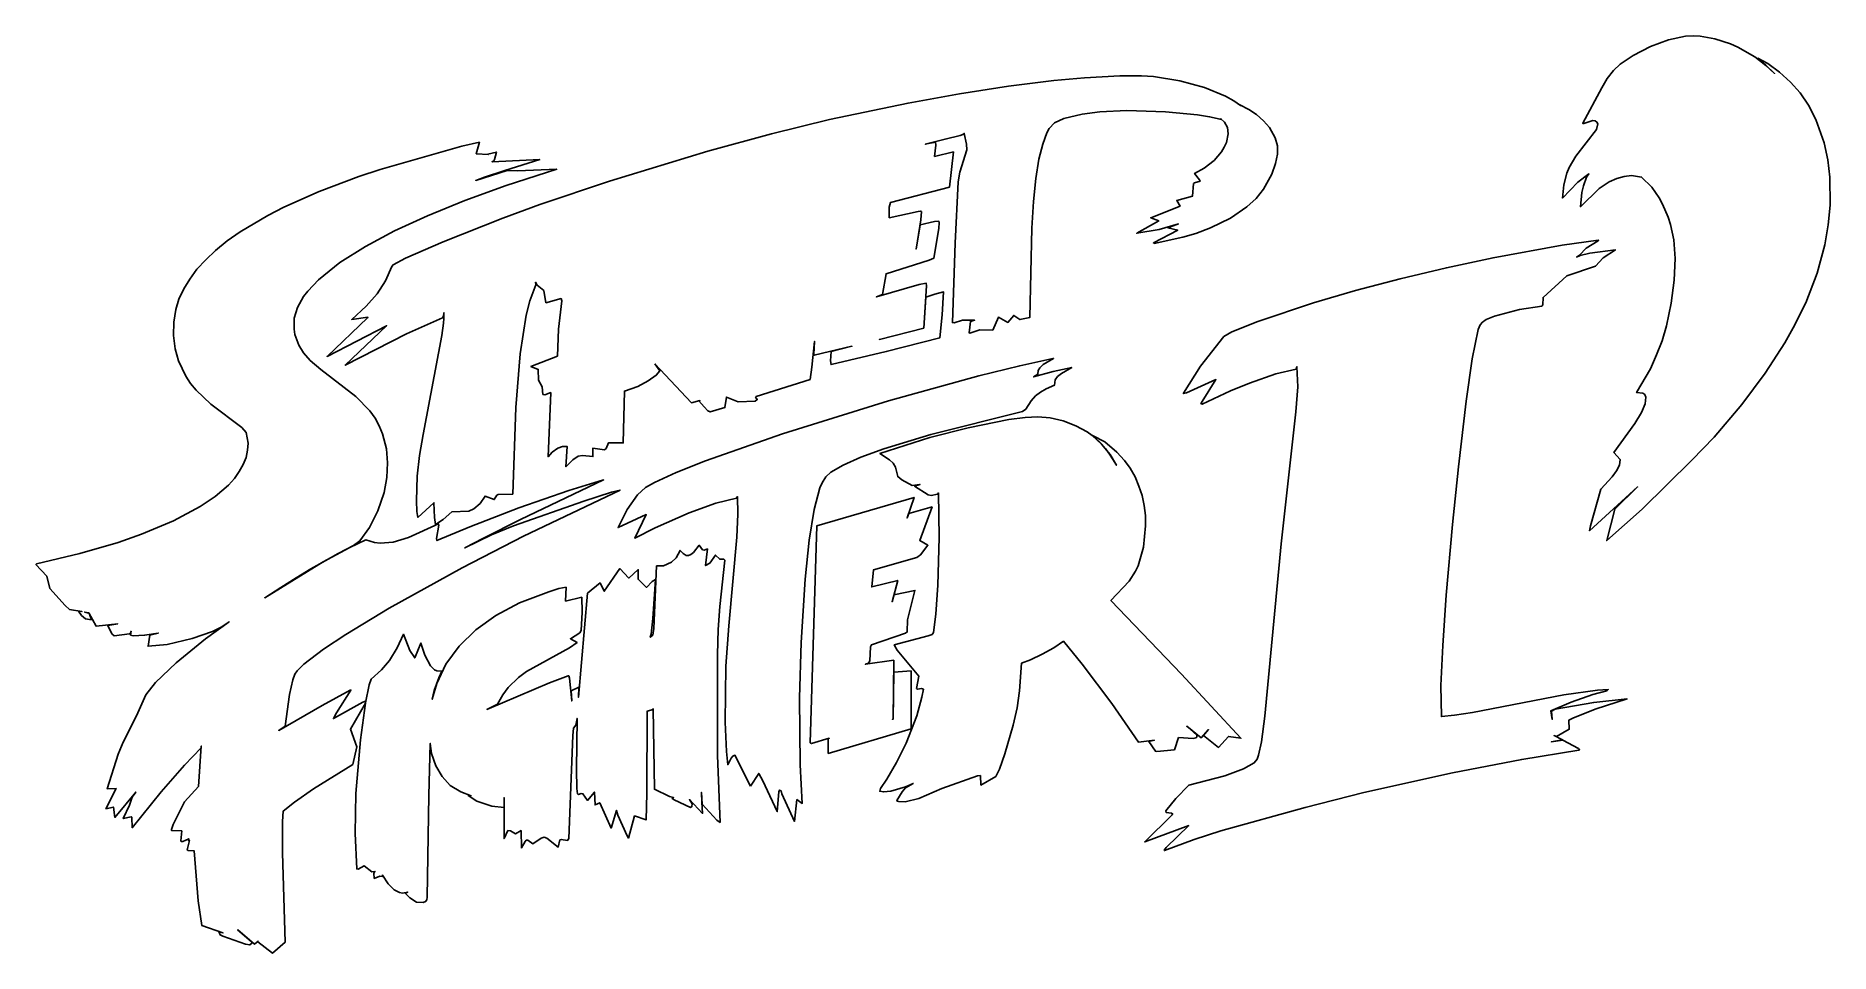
# Model space of a CAD drawing. Header units: millimetres. Extents: x -58 to 58, y 43 to 103.
import ezdxf

# ---------------------------------------------------------------- set-up
doc = ezdxf.new("R2010")
doc.units = ezdxf.units.MM
doc.layers.add('SF2_SOLID', color=7, linetype='Continuous')

msp = doc.modelspace()

# ---------------------------------------------------------------- linework, layer by layer
at = {"layer": 'SF2_SOLID'}
for points in [[(54.28, 100.87), (53.76, 101.32), (54.41, 100.97), (55.18, 100.41), (55.9, 99.76), (56.52, 99.06), (57.06, 98.27), (57.55, 97.33), (58.09, 95.81), (58.33, 94.71), (58.47, 93.56), (58.48, 91.74), (58.36, 90.46), (58.14, 89.17), (57.64, 87.31), (56.89, 85.39), (56.08, 83.75), (55.53, 82.77), (54.25, 80.8), (52.72, 78.76), (50.91, 76.62), (49.47, 75.13), (46.23, 71.94), (43.92, 69.88), (44.45, 71.93), (45.93, 73.38), (42.8, 70.53), (42.85, 70.84), (43.52, 73.24), (44.28, 74.05), (44.56, 74.44), (44.74, 74.8), (44.78, 75.16), (44.38, 75.63), (45.75, 77.51), (46.18, 78.23), (46.42, 78.8), (46.47, 79.24), (46.4, 79.4), (46.26, 79.5), (45.86, 79.53), (46.76, 81.08), (47.17, 81.98), (47.52, 82.91), (47.82, 83.89), (48.12, 85.35), (48.31, 86.86), (48.37, 88.28), (48.28, 89.49), (48.07, 90.49), (47.92, 90.96), (47.56, 91.82), (47.34, 92.22), (46.85, 92.92), (46.19, 93.58), (45.54, 93.67), (45.06, 93.62), (44.58, 93.49), (44.07, 93.27), (43.42, 92.83), (42.2, 91.64), (42.29, 92.58), (42.39, 93.01), (42.59, 93.56), (42.75, 93.78), (42.04, 93.24), (41.04, 92.21), (41.12, 93.07), (41.32, 93.82), (41.47, 94.19), (41.9, 94.93), (43.24, 96.67), (43.33, 97.04), (43.28, 97.16), (43.17, 97.24), (43.01, 97.26), (42.43, 97.06), (42.36, 97.06), (42.36, 97.09), (43.59, 99.4), (43.94, 99.99), (44.35, 100.53), (44.8, 100.94), (45.63, 101.5), (46.77, 102.09), (47.95, 102.52), (49.06, 102.75), (49.57, 102.78), (50.01, 102.75), (50.97, 102.58), (51.98, 102.26), (52.47, 102.05), (53.58, 101.42), (54.29, 100.85), (54.86, 100.33)], [(-18.15, 81.41), (-17.81, 80.94), (-18.05, 80.66), (-18.59, 80.29), (-19.25, 79.93), (-20.13, 79.63), (-20.21, 76.25), (-21.17, 76.25), (-21.32, 75.89), (-21.43, 75.8), (-22.18, 75.91), (-22.18, 75.36), (-22.86, 75.42), (-23.15, 75.38), (-23.5, 75.15), (-23.94, 74.7), (-23.86, 76.01), (-24.17, 76.01), (-24.47, 75.9), (-24.83, 75.65), (-25.11, 75.35), (-24.93, 79.53), (-25.31, 79.38), (-25.44, 79.41), (-25.49, 79.9), (-25.73, 80.35), (-25.75, 81.04), (-26.22, 81.22), (-24.5, 81.91), (-24.42, 83.66), (-24.2, 85.51), (-24.26, 85.66), (-25.25, 85.38), (-25.38, 86.18), (-25.81, 86.53), (-25.93, 86.72), (-25.91, 86.55), (-26.3, 85.52), (-26.53, 84.58), (-26.92, 82.05), (-27.2, 78.56), (-27.41, 72.92), (-28.37, 72.89), (-28.45, 72.84), (-28.62, 72.56), (-29.21, 72.79), (-29.54, 72.31), (-29.94, 71.95), (-30.27, 71.8), (-31.38, 71.75), (-31.95, 71.25), (-32.44, 70.93), (-32.52, 71.39), (-32.55, 72.35), (-33.59, 71.39), (-33.66, 71.78), (-33.68, 72.48), (-33.64, 74.08), (-33.48, 75.43), (-33.26, 76.79), (-32.04, 83.24), (-31.93, 84.05), (-31.91, 84.36), (-31.9, 84.73), (-31.92, 84.51), (-32, 84.41), (-34.34, 83.36), (-38.33, 81.31), (-35.63, 83.89), (-39.51, 81.89), (-36.87, 84.41), (-36.85, 84.44), (-37.91, 84.3), (-36.96, 85.17), (-36.24, 85.97), (-35.71, 86.82), (-35.3, 87.75), (-35.21, 87.86), (-34.4, 88.29), (-31.94, 89.36), (-28.05, 90.9), (-25.64, 91.78), (-21.11, 93.31), (-14.69, 95.27), (-10.53, 96.4), (-6.76, 97.32), (-1.63, 98.4), (1.72, 99), (4.92, 99.49), (7.86, 99.86), (9.86, 100.05), (12.16, 100.18), (13.58, 100.18), (14.36, 100.12), (16.09, 99.84), (17.69, 99.41), (19.05, 98.85), (19.61, 98.54), (20.04, 98.23), (19.99, 98.29), (20.59, 97.99), (21.07, 97.65), (21.54, 97.24), (21.93, 96.8), (22.3, 96.13), (22.44, 95.62), (22.44, 95.07), (22.33, 94.46), (22.09, 93.77), (21.54, 92.79), (21.05, 92.19), (20.46, 91.64), (19.38, 90.9), (18.09, 90.26), (17.12, 89.9), (16.28, 89.65), (14.4, 89.25), (14.36, 89.28), (15.95, 90.12), (15.29, 90.27), (15.99, 90.52), (14.74, 90.17), (13.27, 89.91), (14.71, 90.72), (14.19, 90.92), (16.1, 91.68), (15.88, 92.04), (16.9, 92.33), (16.98, 93.15), (17.03, 93.2), (17.4, 93.3), (17.37, 93.39), (17.04, 93.81), (17.66, 94.15), (18.31, 94.65), (18.8, 95.22), (18.98, 95.53), (19.12, 95.84), (19.23, 96.39), (19.18, 96.8), (18.99, 97.16), (18.76, 97.38), (18.78, 97.35), (18.71, 97.34), (18.02, 97.51), (17.23, 97.63), (15.14, 97.82), (12.62, 97.91), (10.87, 97.83), (9.72, 97.68), (8.52, 97.4), (7.92, 97.12), (7.57, 96.75), (7.42, 96.47), (7.14, 95.73), (6.9, 94.74), (6.7, 93.49), (6.54, 91.99), (6.43, 90.24), (6.3, 84.42), (5.66, 84.29), (5.25, 84.56), (4.87, 84.1), (4.25, 84.44), (3.89, 83.6), (3.05, 83.61), (2.39, 83.41), (2.35, 83.42), (2.43, 84.17), (2.7, 84.25), (1.92, 84.25), (1.36, 84.08), (1.25, 84.09), (1.43, 89.27), (1.63, 93.26), (1.74, 93.9), (2.19, 95.36), (2.18, 95.71), (2.03, 96.42), (1.94, 96.35), (1.77, 96.29), (0.78, 96.05), (-0.52, 95.71), (0.15, 95.86), (0.17, 95.66), (0.09, 94.92), (1.32, 95.22), (1.06, 92.92), (-2.79, 91.91), (-2.86, 91.62), (-2.86, 90.92), (-0.98, 91.33), (-0.82, 91.36), (-0.77, 91.33), (-0.81, 90.79), (-1.11, 88.88), (-0.85, 90.47), (0.09, 90.68), (0.38, 90.7), (0.4, 90.61), (0.36, 90.23), (0.04, 88.29), (-0.26, 88.16), (-3.07, 87.28), (-3.31, 85.93), (-3.7, 85.77), (-0.91, 86.57), (-0.45, 86.66), (-0.43, 86.48), (-0.61, 83.73), (-3.5, 83), (-0.61, 83.73), (-0.47, 85.75), (0.1, 85.94), (0.68, 86.09), (0.59, 84.6), (0.44, 83.1), (-3.06, 82.2), (-6.66, 81.35), (-6.69, 81.61), (-6.64, 82.21), (-5.3, 82.55), (-7.75, 81.96), (-7.78, 82.03), (-7.73, 82.86), (-7.9, 81.19), (-8.02, 80.39), (-11.54, 79.28), (-11.58, 79.23), (-11.47, 79.07), (-11.61, 78.98), (-12.72, 78.92), (-13.48, 79.24), (-13.58, 78.55), (-14.53, 78.27), (-14.68, 78.35), (-14.94, 78.61), (-15.27, 78.99), (-15.21, 79.01), (-15.76, 78.87)], [(-45.35, 44.51), (-44.44, 43.73), (-44.41, 43.64), (-44.56, 43.53), (-44.84, 43.58), (-46.32, 44.1), (-46.48, 44.19), (-46.58, 44.4), (-46.31, 44.32), (-47.68, 44.79), (-47.91, 46.41), (-48.19, 49.67), (-48.57, 49.68), (-48.63, 49.73), (-48.49, 50.34), (-48.56, 50.34), (-48.53, 50.45), (-48.91, 50.28), (-49.02, 50.28), (-49.04, 50.31), (-48.99, 50.96), (-49.65, 50.99), (-49.66, 51.06), (-49.54, 51.39), (-48.8, 52.86), (-47.9, 53.86), (-47.72, 56.49), (-47.73, 56.38), (-48.81, 55.25), (-50.33, 53.52), (-52.22, 51.17), (-52.24, 51.85), (-52.28, 51.89), (-52.8, 51.77), (-52.4, 52.65), (-52.22, 53.17), (-51.99, 53.49), (-53.35, 51.84), (-53.44, 52.52), (-53.93, 52.41), (-53.27, 53.73), (-53.85, 53.7), (-53.14, 55.96), (-52.81, 56.75), (-51.93, 58.47), (-51.34, 59.84), (-50.71, 60.63), (-49.36, 61.92), (-47.44, 63.48), (-45.9, 64.6), (-46.43, 64.24), (-46.98, 63.96), (-48.3, 63.51), (-49.95, 63.11), (-51.18, 63), (-51.08, 63.71), (-50.52, 63.86), (-51.41, 63.71), (-52.15, 63.67), (-52.33, 63.73), (-52.29, 63.98), (-52.33, 63.86), (-52.4, 63.81), (-53.4, 63.68), (-53.55, 63.81), (-53.8, 64.36), (-53.16, 64.46), (-54.57, 64.31), (-55.05, 65.18), (-55.32, 65.23), (-55.08, 65.16), (-55.01, 65.09), (-54.88, 64.73), (-55.26, 64.79), (-55.53, 65.01), (-55.72, 65.28), (-55.5, 65.26), (-56.3, 65.4), (-56.59, 65.65), (-57.58, 66.77), (-57.79, 67.57), (-58.5, 68.33), (-58.45, 68.38), (-55.64, 69.04), (-53.14, 69.76), (-51.61, 70.3), (-49.53, 71.18), (-47.78, 72.11), (-46.82, 72.76), (-45.95, 73.5), (-45.56, 73.94), (-45.24, 74.39), (-44.98, 74.85), (-44.8, 75.31), (-44.7, 75.77), (-44.67, 76.23), (-44.79, 76.92), (-45.07, 77.25), (-47.09, 78.77), (-48.04, 79.68), (-48.41, 80.13), (-48.72, 80.6), (-49.2, 81.6), (-49.41, 82.39), (-49.52, 83.26), (-49.51, 84.13), (-49.38, 84.94), (-49.17, 85.62), (-48.86, 86.29), (-48.47, 86.93), (-48, 87.57), (-47.43, 88.19), (-46.78, 88.8), (-46.03, 89.41), (-45.19, 90), (-43.37, 91.08), (-42.33, 91.61), (-40.02, 92.64), (-37.44, 93.61), (-36.06, 94.07), (-30.74, 95.58), (-29.58, 95.85), (-29.79, 95.1), (-29, 95.05), (-29.03, 95.06), (-28.47, 95.21), (-28.6, 94.73), (-28.65, 94.64), (-28.76, 94.58), (-25.65, 94.73), (-27.93, 94), (-29.26, 93.56), (-29.82, 93.36), (-27.78, 94), (-27.08, 93.98), (-24.54, 94.09), (-27.83, 93.02), (-30.53, 92.05), (-32.97, 91.06), (-35.13, 90.07), (-37.02, 89.06), (-38.68, 88), (-40.08, 86.88), (-40.77, 86.15), (-41.05, 85.79), (-41.45, 85.08), (-41.65, 84.38), (-41.67, 83.67), (-41.61, 83.32), (-41.35, 82.61), (-41.05, 82.12), (-40.61, 81.62), (-39.93, 81.04), (-37.64, 79.28), (-36.73, 78.34), (-36.39, 77.86), (-36.12, 77.37), (-35.9, 76.85), (-35.64, 75.87), (-35.57, 74.96), (-35.62, 74), (-35.79, 73.02), (-36.2, 71.82), (-36.75, 70.73), (-37.37, 69.86), (-37.8, 69.57), (-38.79, 69.05), (-39.65, 68.57), (-40.58, 68.04), (-41.54, 67.45), (-42.54, 66.83), (-43.58, 66.16), (-39.77, 68.5), (-38.08, 69.41), (-36.98, 69.94), (-36.42, 69.75), (-36.05, 69.71), (-35.2, 69.79), (-34.2, 70.09), (-32.25, 70.97), (-32.22, 70.88), (-32.38, 70.01), (-32.35, 69.89), (-30.2, 70.79), (-27.02, 72.02), (-23.75, 73.14), (-21.49, 73.84), (-26.91, 71.25), (-29.31, 70.05), (-30.54, 69.41), (-28.79, 70.26), (-27.35, 70.84), (-22.78, 72.46), (-20.98, 73.04), (-20.41, 73.18), (-26.71, 70.18), (-30.71, 68.11), (-35.47, 65.47), (-38.29, 63.76), (-39.75, 62.8), (-41.02, 61.84), (-41.47, 61.4), (-41.62, 61.18), (-41.75, 60.8), (-41.96, 59.86), (-42.24, 57.78), (-42.67, 57.51), (-39.84, 59.14), (-38.01, 60.13), (-37.96, 60.14), (-38.91, 58.66), (-39.1, 58.28), (-37.19, 59.36), (-37.02, 59.42), (-37, 59.32), (-36.77, 60.49), (-36.64, 60.86), (-35.96, 61.46), (-35.44, 62.06), (-34.95, 62.89), (-34.54, 63.78), (-34.12, 62.72), (-33.8, 62.24), (-33.4, 63.21), (-33.14, 62.41), (-32.78, 61.73), (-32.51, 61.47), (-32.37, 61.4), (-32.03, 61.38), (-32.23, 60.93), (-32.39, 60.52), (-32.53, 60.11), (-32.66, 59.54), (-32.37, 60.56), (-31.77, 61.82), (-30.91, 63), (-29.82, 64.06), (-28.51, 65.01), (-26.98, 65.83), (-25.06, 66.55), (-24.4, 66.76), (-23.93, 66.84), (-23.97, 65.94), (-22.91, 66.19), (-22.88, 65.21), (-22.94, 64.03), (-23.04, 63.87), (-23.65, 63.49), (-23.21, 63.24), (-23.71, 62.89), (-26.52, 61.35), (-27.04, 60.96), (-27.71, 60.3), (-28.05, 59.84), (-28.4, 59.23), (-29.09, 58.88), (-25.01, 60.62), (-23.8, 61.07), (-23.76, 61.07), (-23.72, 60.91), (-23.56, 59.44), (-23.61, 60.09), (-23.1, 60.33), (-23.13, 59.67), (-22.53, 66.45), (-21.72, 67.13), (-21.44, 66.58), (-20.42, 68.06), (-19.85, 67.44), (-19.23, 68), (-19.24, 67.36), (-18.7, 66.83), (-18.31, 67.21), (-18.11, 67.34), (-18.28, 64.8), (-18.39, 63.78), (-18.45, 63.59), (-18.27, 63.73), (-18.21, 64.15), (-18.03, 68.23), (-17.59, 68.25), (-17.05, 68.48), (-16.76, 68.75), (-16.5, 69.24), (-16.3, 69.04), (-16.11, 68.91), (-15.95, 68.91), (-15.79, 68.98), (-15.62, 69.11), (-15.25, 69.58), (-15.03, 69.28), (-14.92, 69.26), (-14.72, 69.34), (-14.84, 68.26), (-14.56, 68.42), (-14.2, 68.94), (-13.91, 68.67), (-13.65, 68.67), (-13.59, 68.6), (-13.91, 65.58), (-14.01, 64.1), (-14.06, 62.45), (-14.05, 55.87), (-13.89, 51.52), (-14.11, 51.67), (-15.07, 52.7), (-15.11, 53.47), (-15.08, 52.83), (-15.03, 52.1), (-15.89, 53), (-15.71, 52.72), (-15.73, 52.55), (-15.82, 52.49), (-16.88, 52.98), (-17.02, 53.08), (-16.92, 53.14), (-17.19, 53.21), (-18.17, 53.68), (-18.26, 58.93), (-18.26, 58.88), (-18.64, 58.77), (-18.67, 53.4), (-18.72, 51.68), (-19.47, 51.94), (-19.87, 50.5), (-19.96, 50.64), (-20.56, 51.99), (-20.64, 52.3), (-21, 51.15), (-21.74, 52.8), (-22.04, 52.66), (-22.09, 53.49), (-22.54, 52.95), (-22.84, 53.39), (-22.95, 53.41), (-23.12, 53.34), (-23.19, 53.38), (-23.24, 53.72), (-23.26, 54.96), (-23.22, 58.3), (-23.29, 57.86), (-23.44, 57.67), (-23.5, 57.19), (-23.76, 50.46), (-23.84, 50.34), (-24.25, 50.41), (-24.33, 50.38), (-24.44, 49.91), (-25.19, 50.48), (-25.37, 50.56), (-25.55, 50.49), (-26.1, 50.13), (-26.42, 50.35), (-26.53, 50.36), (-26.61, 50.28), (-26.84, 49.85), (-26.87, 50.99), (-27.22, 50.78), (-27.56, 50.96), (-27.73, 50.99), (-27.97, 50.46), (-27.98, 53.14), (-27.98, 52.48), (-28.77, 52.57), (-29.76, 52.91), (-30.31, 53.27), (-30.13, 53.25), (-30.79, 53.5), (-31.48, 53.93), (-32.02, 54.5), (-32.43, 55.21), (-32.7, 56), (-32.79, 56.67), (-32.89, 53.28), (-33, 46.64), (-33.02, 46.48), (-33.09, 46.36), (-33.26, 46.29), (-33.68, 46.33), (-34.12, 46.6), (-34.42, 46.9), (-34.26, 46.98), (-34.6, 46.91), (-34.79, 46.95), (-35.15, 47.12), (-35.53, 47.51), (-35.91, 48.08), (-35.91, 48), (-36.08, 48.01), (-36.44, 47.87), (-36.46, 48.2), (-36.4, 48.32), (-36.6, 48.3), (-37.1, 48.68), (-37.49, 48.48), (-37.58, 48.49), (-37.69, 50.79), (-37.64, 53.4), (-37.34, 56.91), (-37, 59.29), (-37.99, 57.59), (-37.58, 56.44), (-37.83, 55.3), (-40.39, 53.7), (-41.63, 52.84), (-42.37, 52.26), (-42.43, 51.57), (-42.42, 49.53), (-42.25, 43.71), (-43.07, 43), (-43.56, 43.36), (-44.02, 43.74), (-44.01, 43.78), (-44.24, 43.59), (-45.34, 44.52)], [(24.26, 52.5), (18.76, 50.97), (17.02, 50.4), (15.08, 49.68), (15.06, 49.71), (15.2, 49.88), (16.66, 51.31), (13.8, 50.25), (15.58, 52.02), (15.61, 52.08), (15.54, 52.12), (15.2, 52.16), (15.17, 52.27), (15.82, 53.08), (16.67, 53.95), (19.01, 54.56), (20.24, 55), (20.93, 55.39), (21.13, 55.65), (21.22, 55.89), (21.41, 56.76), (21.62, 58.44), (22.69, 69.68), (23.64, 78.27), (23.77, 79.91), (23.72, 81.21), (23.66, 81.06), (22.34, 80.75), (20.62, 80.14), (19.38, 79.64), (17.53, 78.78), (17.46, 78.8), (17.54, 78.96), (18.44, 80.38), (16.51, 79.51), (16.32, 79.46), (16.33, 79.49), (17.43, 81.26), (18.96, 83.18), (19.47, 83.49), (21.16, 84.16), (24.8, 85.38), (27.54, 86.18), (30.45, 86.95), (33.46, 87.67), (36.51, 88.32), (41.02, 89.14), (43.35, 89.47), (43.38, 89.46), (43.35, 89.42), (42.57, 88.95), (42.14, 88.48), (41.95, 88.36), (42.18, 88.47), (42.82, 88.61), (44.48, 88.83), (43.68, 88.31), (43.18, 87.78), (41.31, 87.13), (39.76, 85.73), (39.75, 85.26), (39.68, 85.16), (38.23, 84.94), (36.6, 84.52), (36.05, 84.29), (35.82, 84.13), (35.66, 83.94), (35.54, 83.65), (35.15, 81.73), (34.75, 78.98), (34.24, 74.69), (33.86, 70.94), (33.45, 66.33), (33.22, 63.05), (33.1, 60.45), (33.14, 58.41), (34, 58.5), (35.17, 58.69), (41.11, 59.83), (43.32, 60.13), (44.01, 60.17), (43.92, 60.1), (43.01, 59.86), (41.6, 59.35), (40.28, 58.79), (40.32, 58.51), (40.36, 58.23), (40.31, 58.76), (40.55, 58.89), (43.07, 59.34), (45.24, 59.57), (43.15, 58.9), (41.71, 58.31), (41.44, 58.18), (41.47, 57.59), (40.63, 57.11), (40.48, 57.18), (41.03, 56.89), (40.3, 56.76), (41.05, 56.87), (42.07, 56.33), (42.14, 56.25), (42.1, 56.23), (38.37, 55.62), (33.85, 54.74), (28.08, 53.46)], [(-11.9, 53.87), (-12.92, 55.89), (-13.07, 55.84), (-13.18, 55.7), (-13.39, 55.27), (-13.48, 56.14), (-13.56, 58.04), (-13.51, 61.69), (-13.33, 64.32), (-12.79, 70.1), (-12.73, 71.6), (-12.76, 72.75), (-12.82, 72.65), (-14.16, 72.33), (-15.9, 71.7), (-18.12, 70.72), (-19.46, 70.05), (-18.71, 71.58), (-20.54, 70.73), (-19.94, 71.91), (-19.27, 72.86), (-18.75, 73.34), (-18.16, 73.68), (-16.76, 74.32), (-14.84, 75.08), (-9.82, 76.84), (-2.92, 78.99), (2.98, 80.62), (5.65, 81.28), (7.81, 81.75), (7.85, 81.76), (7.18, 81.35), (6.96, 81.15), (6.84, 80.96), (6.83, 80.72), (6.55, 80.55), (7.83, 80.91), (9.04, 81.17), (8.36, 80.78), (8.11, 80.57), (7.96, 80.36), (7.91, 80.01), (7.36, 79.77), (6.99, 79.56), (6.67, 79.31), (6.4, 79), (6.05, 78.46), (5.83, 78.3), (-0.16, 76.79), (-3.22, 75.86), (-4.71, 75.32), (-5.86, 74.81), (-6.67, 74.34), (-7, 74.05), (-7.24, 73.65), (-7.38, 73.32), (-7.76, 71.9), (-8.09, 69.91), (-8.35, 67.38), (-8.61, 63.24), (-8.71, 59.63), (-8.67, 55.27), (-8.53, 52.76), (-8.88, 53.01), (-9.04, 51.58), (-9.86, 53.37), (-9.92, 53.57), (-10.01, 53.62), (-10.06, 53.5), (-10.16, 52.22), (-10.96, 53.9), (-11.11, 54.22), (-11.37, 54.71)], [(15.74, 56.24), (14.59, 56.13), (14.49, 56.16), (14.07, 56.79), (14.43, 56.87), (13.38, 56.75), (11.65, 59.27), (9.71, 61.84), (8.49, 63.32), (7.87, 62.9), (7.11, 62.48), (6.34, 62.11), (5.76, 61.9), (5.63, 60.09), (5.47, 58.99), (5.22, 57.86), (4.68, 55.98), (4.32, 54.99), (4.09, 54.52), (3.11, 53.95), (3.08, 54.57), (2.9, 54.55), (0.57, 53.73), (-0.93, 53.08), (-1.82, 52.86), (-2.24, 52.88), (-2.34, 52.9), (-2.37, 52.95), (-2.02, 53.52), (-1.8, 53.78), (-1.3, 54.06), (-1.81, 53.84), (-2.75, 53.55), (-3.24, 53.5), (-3.48, 53.55), (-3.44, 53.72), (-3.03, 54.33), (-2.39, 55.42), (-1.77, 56.68), (-1.06, 58.46), (-0.73, 59.67), (-0.64, 60.2), (-0.75, 60.24), (-1.02, 60.21), (-1.08, 60.25), (-0.94, 61.04), (-2.34, 62.74), (-2.54, 63.08), (-0.33, 63.68), (-0.07, 63.77), (0.03, 63.9), (0.17, 65.08), (0.3, 66.98), (0.4, 70.08), (0.34, 72.99), (0.29, 72.92), (-0.12, 72.83), (-0.33, 72.87), (-1.21, 73.44), (-0.86, 73.55), (-1.37, 73.47), (-2.05, 73.85), (-2.31, 74.06), (-2.46, 74.66), (-2.61, 74.92), (-2.85, 75.14), (-3.47, 75.57), (-0.21, 76.61), (2.29, 77.24), (4.93, 77.77), (5.99, 77.91), (6.83, 77.95), (7.63, 77.88), (8.48, 77.68), (9.3, 77.37), (10.04, 76.97), (10.36, 76.74), (10.98, 76.17), (11.53, 75.49), (11.95, 74.8), (11.55, 75.46), (11.23, 75.89), (10.89, 76.27), (10.39, 76.74), (11.19, 76.32), (11.98, 75.65), (12.48, 75.11), (12.85, 74.6), (13.17, 74.03), (13.42, 73.44), (13.62, 72.82), (13.76, 72.18), (13.84, 71.52), (13.85, 70.85), (13.71, 69.46), (13.36, 68.25), (13.19, 67.9), (12.77, 67.25), (11.59, 65.99), (16.2, 61.17), (20.06, 57), (19.25, 57.12), (18.6, 56.41), (17.63, 57.18), (17.96, 57.57), (17.47, 57.02), (16.53, 57.79), (17.2, 57.21), (17.19, 57.08), (17.13, 57.02), (16.95, 56.99), (16, 57.05)], [(-6.84, 56.98), (-6.77, 57), (-7.94, 56.65), (-8.01, 56.71), (-7.58, 70.85), (-1.24, 72.7), (-1.7, 71.36), (-1.59, 71.65), (-0.07, 72.08), (-0.87, 69.88), (-0.34, 69.58), (-0.82, 68.96), (-1.07, 68.79), (-3.89, 67.97), (-4, 66.87), (-2.31, 67.29), (-2.68, 65.9), (-2.56, 66.34), (-1.19, 66.64), (-1.67, 64.72), (-1.69, 63.93), (-1.81, 63.85), (-4.03, 63.09), (-4.08, 62.95), (-4.12, 62.04), (-4.21, 61.89), (-4.42, 61.83), (-2.57, 62.09), (-2.6, 58.25), (-2.66, 58.24), (-2.6, 58.25), (-2.57, 61.3), (-1.44, 61.39), (-1.43, 57.61), (-6.84, 56.01)]]:
    msp.add_lwpolyline(points, close=True, dxfattribs=at)

doc.saveas('drawing.dxf')
